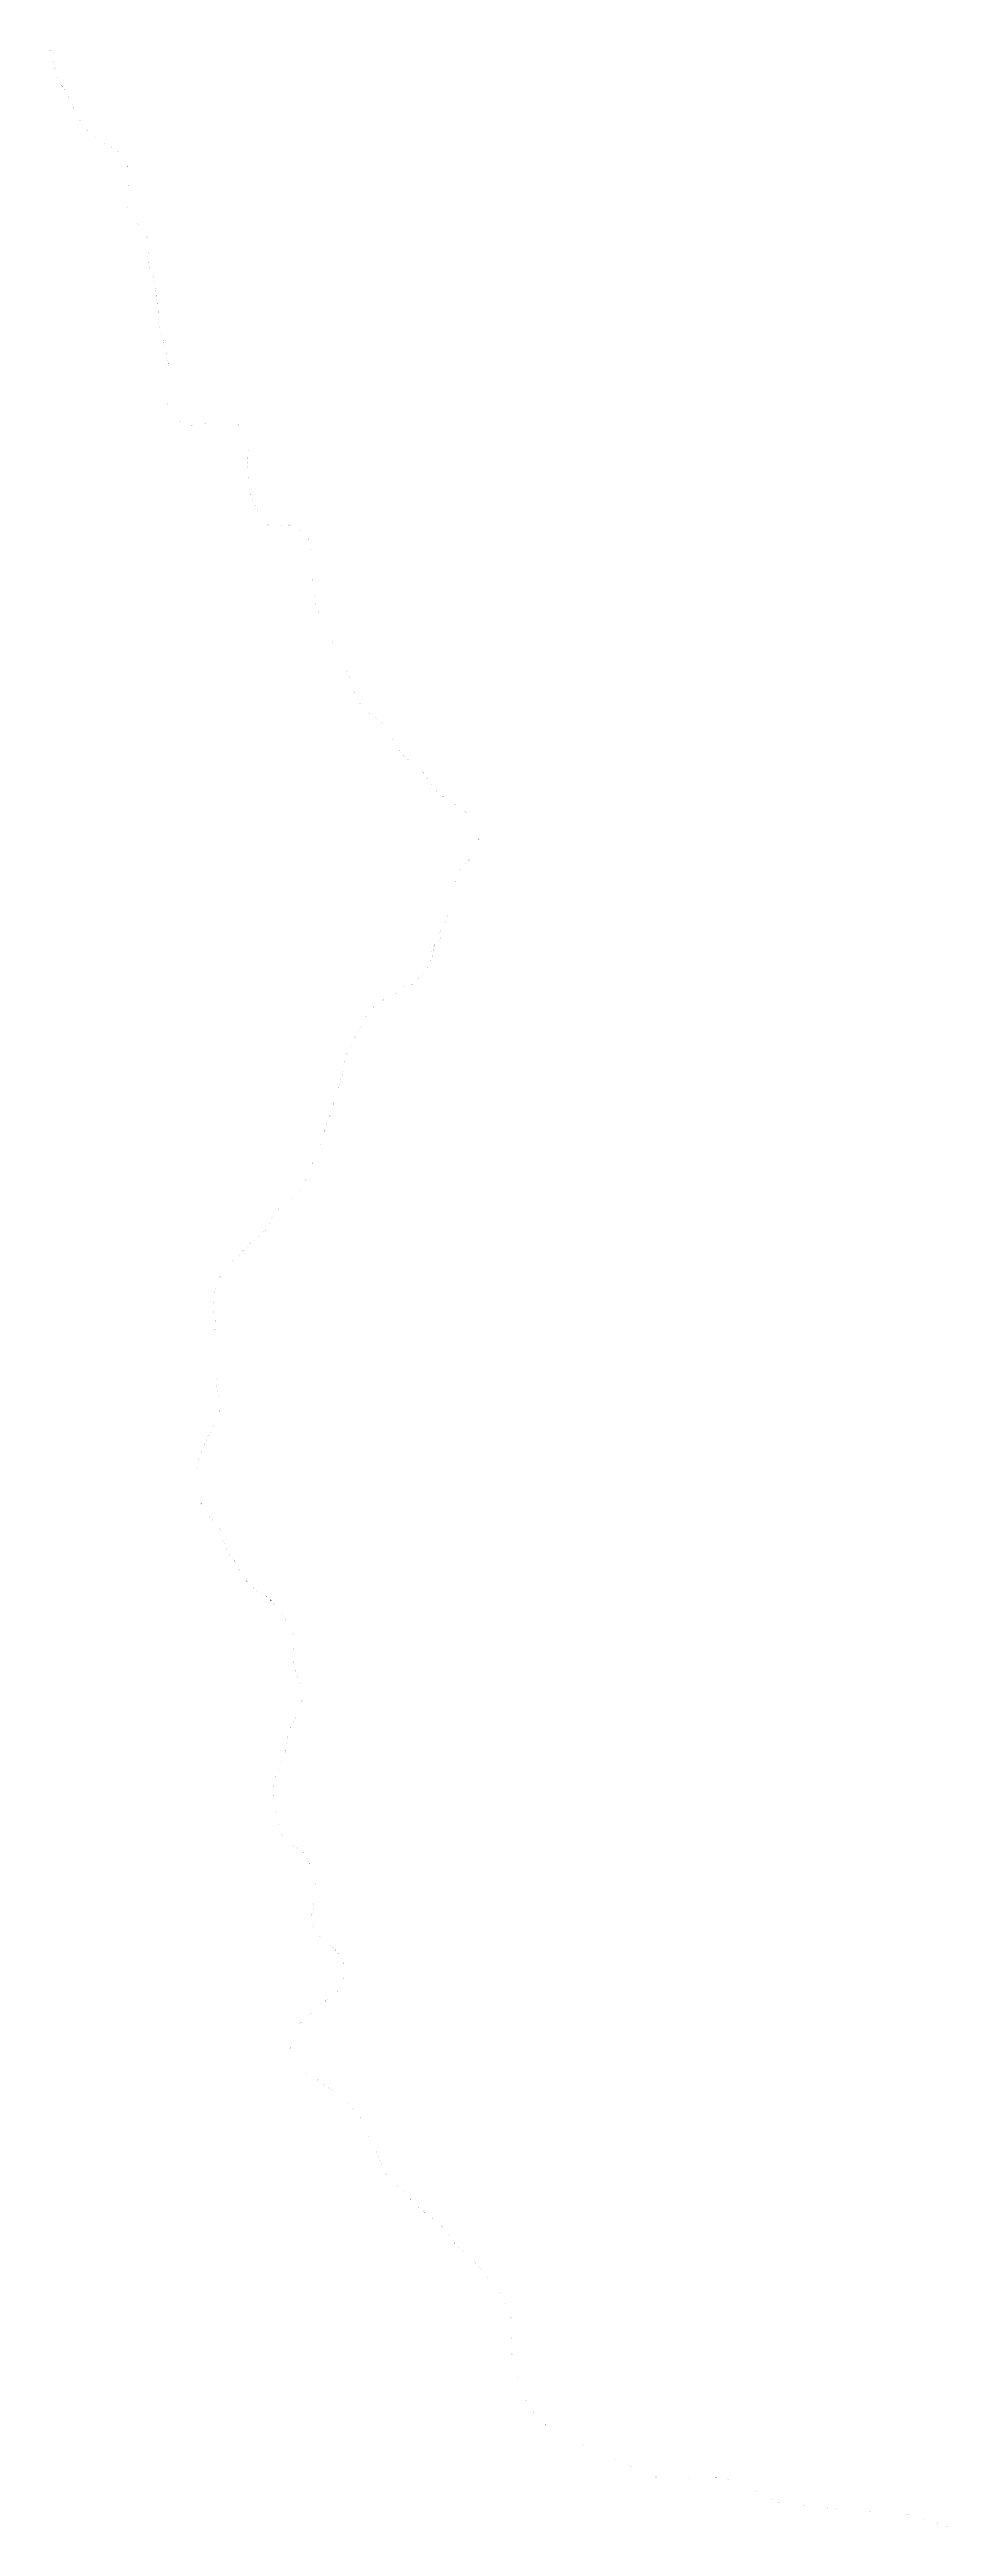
# Model space of a CAD drawing. Header units: metres. Extents: x 286428 to 330459, y 7396756 to 7466152.
# Drawn here: x 317900 to 330459, y 7396756 to 7431380 of the extents above; entities that cross this region are included whole.
import ezdxf

# ---------------------------------------------------------------- set-up
doc = ezdxf.new("R2010")
doc.units = ezdxf.units.M
doc.header["$LTSCALE"] = 10
for name, color, linetype in [('F-HZ-AZIMUTE', 2, 'Continuous'), ('F-HZ-CURVAS', 2, 'Continuous'), ('F-HZ-ESTACA', 3, 'Continuous'), ('U-HZ-EIXO-TXT', 2, 'Continuous')]:
    doc.layers.add(name, color=color, linetype=linetype)
doc.layers.add('U-HZ-CURVAS', color=2, linetype='Continuous', lineweight=0)
doc.styles.add('ARIAL', font='arial.ttf')

# ---------------------------------------------------------------- blocks, each defined once
blk = doc.blocks.new('*U315')
at = {"layer": 'F-HZ-AZIMUTE', "color": 2, "linetype": 'Continuous', "lineweight": -3, "insert": (319397, 7427893), "char_height": 4, "attachment_point": 2, "rotation": 97.9349, "style": 'ARIAL'}
blk.add_mtext('L=13,89', dxfattribs=at)
blk = doc.blocks.new('*U316')
at = {"layer": 'F-HZ-AZIMUTE', "color": 2, "linetype": 'Continuous', "lineweight": -3, "insert": (318670, 7430067), "char_height": 4, "attachment_point": 2, "rotation": 148.5439, "style": 'ARIAL'}
blk.add_mtext('L=130,25', dxfattribs=at)
blk = doc.blocks.new('*U317')
at = {"layer": 'F-HZ-AZIMUTE', "color": 2, "linetype": 'Continuous', "lineweight": -3, "insert": (318266, 7430507), "char_height": 4, "attachment_point": 2, "rotation": 115.9946, "style": 'ARIAL'}
blk.add_mtext('L=107,67', dxfattribs=at)
blk = doc.blocks.new('*U318')
at = {"layer": 'F-HZ-AZIMUTE', "color": 2, "linetype": 'Continuous', "lineweight": -3, "insert": (318216, 7430609), "char_height": 4, "attachment_point": 2, "rotation": 114.9484, "style": 'ARIAL'}
blk.add_mtext('L=39,49', dxfattribs=at)
blk = doc.blocks.new('*U335')
at = {"layer": 'F-HZ-AZIMUTE', "color": 2, "linetype": 'Continuous', "lineweight": -3, "insert": (319385, 7428003), "char_height": 4, "attachment_point": 2, "rotation": 95.6352, "style": 'ARIAL'}
blk.add_mtext('L=67,51', dxfattribs=at)
blk = doc.blocks.new('*U336')
at = {"layer": 'F-HZ-AZIMUTE', "color": 2, "linetype": 'Continuous', "lineweight": -3, "insert": (319376, 7428084), "char_height": 4, "attachment_point": 2, "rotation": 96.8197, "style": 'ARIAL'}
blk.add_mtext('L=21,87', dxfattribs=at)
blk = doc.blocks.new('*U340')
at = {"layer": 'F-HZ-AZIMUTE', "color": 2, "linetype": 'Continuous', "lineweight": -3, "insert": (319277, 7428539), "char_height": 4, "attachment_point": 8, "rotation": 265.9116, "style": 'ARIAL'}
blk.add_mtext('L=26,72', dxfattribs=at)
blk = doc.blocks.new('*U341')
at = {"layer": 'F-HZ-AZIMUTE', "color": 2, "linetype": 'Continuous', "lineweight": -3, "insert": (319123, 7428952), "char_height": 4, "attachment_point": 2, "rotation": 134.6997, "style": 'ARIAL'}
blk.add_mtext('L=33,01', dxfattribs=at)
blk = doc.blocks.new('*U343')
at = {"layer": 'U-HZ-CURVAS', "color": 2, "linetype": 'Continuous', "lineweight": 0, "insert": (318986, 7429743), "char_height": 4, "attachment_point": 2, "rotation": 108.7545, "style": 'ARIAL'}
blk.add_mtext('R=450,000\\PD=417,852 ', dxfattribs=at)
blk = doc.blocks.new('*U344')
at = {"layer": 'U-HZ-CURVAS', "color": 2, "linetype": 'Continuous', "lineweight": 0, "insert": (318165, 7430714), "char_height": 4, "attachment_point": 2, "rotation": 118.0643, "style": 'ARIAL'}
blk.add_mtext('R=1760,000\\PD=191,423 ', dxfattribs=at)
blk = doc.blocks.new('*U345')
at = {"layer": 'U-HZ-CURVAS', "color": 2, "linetype": 'Continuous', "lineweight": 0, "insert": (318014, 7430987), "char_height": 4, "attachment_point": 2, "rotation": 111.9271, "style": 'ARIAL'}
blk.add_mtext('R=800,000\\PD=191,429 ', dxfattribs=at)
blk = doc.blocks.new('*U346')
at = {"layer": 'U-HZ-CURVAS', "color": 2, "linetype": 'Continuous', "lineweight": 0, "insert": (317905, 7431364), "char_height": 4, "attachment_point": 2, "rotation": 114.4968, "style": 'ARIAL'}
blk.add_mtext('R=650,000\\PD=174,565 ', dxfattribs=at)
blk = doc.blocks.new('*U352')
at = {"layer": 'U-HZ-CURVAS', "color": 2, "linetype": 'Continuous', "lineweight": 0, "insert": (318419, 7430250), "char_height": 4, "attachment_point": 2, "rotation": 132.2692, "style": 'ARIAL'}
blk.add_mtext('R=600,000\\PD=182,346 ', dxfattribs=at)
blk = doc.blocks.new('*U353')
at = {"layer": 'U-HZ-CURVAS', "color": 2, "linetype": 'Continuous', "lineweight": 0, "insert": (318234, 7430573), "char_height": 4, "attachment_point": 2, "rotation": 115.4715, "style": 'ARIAL'}
blk.add_mtext('R=2200,000\\PD=40,170 ', dxfattribs=at)
blk = doc.blocks.new('*U357')
at = {"layer": 'U-HZ-CURVAS', "color": 2, "linetype": 'Continuous', "lineweight": 0, "insert": (319392, 7427935), "char_height": 4, "attachment_point": 2, "rotation": 96.7851, "style": 'ARIAL'}
blk.add_mtext('R=1750,000\\PD=70,241 ', dxfattribs=at)
blk = doc.blocks.new('*U358')
at = {"layer": 'U-HZ-CURVAS', "color": 2, "linetype": 'Continuous', "lineweight": 0, "insert": (319380, 7428055), "char_height": 4, "attachment_point": 2, "rotation": 96.2274, "style": 'ARIAL'}
blk.add_mtext('R=1750,000\\PD=36,176 ', dxfattribs=at)
blk = doc.blocks.new('*U359')
at = {"layer": 'U-HZ-CURVAS', "color": 2, "linetype": 'Continuous', "lineweight": 0, "insert": (319356, 7428198), "char_height": 4, "attachment_point": 2, "rotation": 105.7708, "style": 'ARIAL'}
blk.add_mtext('R=500,000\\PD=106,227 ', dxfattribs=at)
blk = doc.blocks.new('*U360')
at = {"layer": 'U-HZ-CURVAS', "color": 2, "linetype": 'Continuous', "lineweight": 0, "insert": (319280, 7428407), "char_height": 4, "attachment_point": 2, "rotation": 100.3785, "style": 'ARIAL'}
blk.add_mtext('R=360,000\\PD=118,245 ', dxfattribs=at)
blk = doc.blocks.new('*U362')
at = {"layer": 'U-HZ-CURVAS', "color": 2, "linetype": 'Continuous', "lineweight": 0, "insert": (319254, 7428764), "char_height": 4, "attachment_point": 2, "rotation": 110.3057, "style": 'ARIAL'}
blk.add_mtext('R=420,000\\PD=297,635 ', dxfattribs=at)
blk = doc.blocks.new('*U363')
at = {"layer": 'U-HZ-CURVAS', "color": 2, "linetype": 'Continuous', "lineweight": 0, "insert": (318977, 7429173), "char_height": 4, "attachment_point": 2, "rotation": 105.7113, "style": 'ARIAL'}
blk.add_mtext('R=420,000\\PD=331,842 ', dxfattribs=at)
blk = doc.blocks.new('*U365')
at = {"layer": 'U-HZ-CURVAS', "color": 2, "linetype": 'Continuous', "lineweight": 0, "insert": (318845, 7429950), "char_height": 4, "attachment_point": 2, "rotation": 139.1858, "style": 'ARIAL'}
blk.add_mtext('R=550,000\\PD=73,533 ', dxfattribs=at)
blk = doc.blocks.new('*U374')
at = {"layer": 'U-HZ-CURVAS', "color": 2, "linetype": 'Continuous', "lineweight": 0, "insert": (318107, 7430814), "char_height": 4, "attachment_point": 2, "rotation": 121.6485, "style": 'ARIAL'}
blk.add_mtext('Lc=38,365', dxfattribs=at)
blk = doc.blocks.new('*U375')
at = {"layer": 'U-HZ-CURVAS', "color": 2, "linetype": 'Continuous', "lineweight": 0, "insert": (318075, 7430866), "char_height": 4, "attachment_point": 2, "rotation": 121.049, "style": 'ARIAL'}
blk.add_mtext('Lc=84,403', dxfattribs=at)
blk = doc.blocks.new('*U376')
at = {"layer": 'U-HZ-CURVAS', "color": 2, "linetype": 'Continuous', "lineweight": 0, "insert": (317973, 7431121), "char_height": 4, "attachment_point": 2, "rotation": 102.5501, "style": 'ARIAL'}
blk.add_mtext('Lc=93,901', dxfattribs=at)
blk = doc.blocks.new('*U377')
at = {"layer": 'U-HZ-CURVAS', "color": 2, "linetype": 'Continuous', "lineweight": 0, "insert": (317952, 7431223), "char_height": 4, "attachment_point": 2, "rotation": 102.9829, "style": 'ARIAL'}
blk.add_mtext('Lc=115,570', dxfattribs=at)
blk = doc.blocks.new('*U391')
at = {"layer": 'U-HZ-CURVAS', "color": 2, "linetype": 'Continuous', "lineweight": 0, "insert": (318547, 7430143), "char_height": 4, "attachment_point": 2, "rotation": 146.6352, "style": 'ARIAL'}
blk.add_mtext('Lc=160,000', dxfattribs=at)
blk = doc.blocks.new('*U392')
at = {"layer": 'U-HZ-CURVAS', "color": 2, "linetype": 'Continuous', "lineweight": 0, "insert": (318325, 7430387), "char_height": 4, "attachment_point": 2, "rotation": 117.9033, "style": 'ARIAL'}
blk.add_mtext('Lc=160,000', dxfattribs=at)
blk = doc.blocks.new('*U399')
at = {"layer": 'U-HZ-CURVAS', "color": 2, "linetype": 'Continuous', "lineweight": 0, "insert": (319372, 7428120), "char_height": 4, "attachment_point": 2, "rotation": 97.5359, "style": 'ARIAL'}
blk.add_mtext('Lc=50,000', dxfattribs=at)
blk = doc.blocks.new('*U400')
at = {"layer": 'U-HZ-CURVAS', "color": 2, "linetype": 'Continuous', "lineweight": 0, "insert": (319328, 7428274), "char_height": 4, "attachment_point": 2, "rotation": 114.0057, "style": 'ARIAL'}
blk.add_mtext('Lc=50,000', dxfattribs=at)
blk = doc.blocks.new('*U401')
at = {"layer": 'U-HZ-CURVAS', "color": 2, "linetype": 'Continuous', "lineweight": 0, "insert": (319305, 7428324), "char_height": 4, "attachment_point": 2, "rotation": 113.4885, "style": 'ARIAL'}
blk.add_mtext('Lc=62,000', dxfattribs=at)
blk = doc.blocks.new('*U402')
at = {"layer": 'U-HZ-CURVAS', "color": 2, "linetype": 'Continuous', "lineweight": 0, "insert": (319274, 7428494), "char_height": 4, "attachment_point": 2, "rotation": 87.1759, "style": 'ARIAL'}
blk.add_mtext('Lc=63,552', dxfattribs=at)
blk = doc.blocks.new('*U403')
at = {"layer": 'U-HZ-CURVAS', "color": 2, "linetype": 'Continuous', "lineweight": 0, "insert": (319156, 7428919), "char_height": 4, "attachment_point": 2, "rotation": 133.6766, "style": 'ARIAL'}
blk.add_mtext('Lc=60,000', dxfattribs=at)
blk = doc.blocks.new('*U404')
at = {"layer": 'U-HZ-CURVAS', "color": 2, "linetype": 'Continuous', "lineweight": 0, "insert": (319079, 7428997), "char_height": 4, "attachment_point": 2, "rotation": 133.1113, "style": 'ARIAL'}
blk.add_mtext('Lc=93,150', dxfattribs=at)
blk = doc.blocks.new('*U405')
at = {"layer": 'U-HZ-CURVAS', "color": 2, "linetype": 'Continuous', "lineweight": 0, "insert": (319280, 7428582), "char_height": 4, "attachment_point": 2, "rotation": 86.9348, "style": 'ARIAL'}
blk.add_mtext('Lc=60,000', dxfattribs=at)
blk = doc.blocks.new('*U408')
at = {"layer": 'U-HZ-CURVAS', "color": 2, "linetype": 'Continuous', "lineweight": 0, "insert": (318974, 7429382), "char_height": 4, "attachment_point": 8, "rotation": 257.7036, "style": 'ARIAL'}
blk.add_mtext('Lc=105,029', dxfattribs=at)
blk = doc.blocks.new('*U409')
at = {"layer": 'U-HZ-CURVAS', "color": 2, "linetype": 'Continuous', "lineweight": 0, "insert": (318998, 7429480), "char_height": 4, "attachment_point": 8, "rotation": 257.4727, "style": 'ARIAL'}
blk.add_mtext('Lc=98,028', dxfattribs=at)
blk = doc.blocks.new('*U410')
at = {"layer": 'U-HZ-CURVAS', "color": 2, "linetype": 'Continuous', "lineweight": 0, "insert": (318771, 7430004), "char_height": 4, "attachment_point": 2, "rotation": 147.1619, "style": 'ARIAL'}
blk.add_mtext('Lc=106,129', dxfattribs=at)

msp = doc.modelspace()

# ---------------------------------------------------------------- block references
at = {"layer": 'F-HZ-ESTACA', "color": 3, "linetype": 'Continuous', "lineweight": -3}
for name in ['*U346', '*U377', '*U376', '*U345', '*U375', '*U374', '*U344', '*U318', '*U353', '*U317', '*U392', '*U352', '*U391', '*U316', '*U410', '*U365', '*U343', '*U408', '*U409', '*U363', '*U404', '*U341', '*U403', '*U362', '*U405', '*U402', '*U340', '*U360', '*U401', '*U400', '*U359', '*U399', '*U336', '*U358', '*U335', '*U357', '*U315']:
    msp.add_blockref(name, (0, 0), dxfattribs=at)

# ---------------------------------------------------------------- texts
at = {"layer": 'F-HZ-CURVAS', "color": 2, "linetype": 'Continuous', "lineweight": -3, "char_height": 4, "style": 'ARIAL'}
for s, insert, attachment_point, rotation in [('{\\C256;R=550,000\\PD=363,520}', (321304, 7409214), 1, 104.5648), ('{\\C256;R=550,000\\PD=203,149}', (321309, 7408821), 1, 96.2115), ('{\\C256;L=131,19}', (321364, 7408630), 2, 109.3452), ('{\\C256;R=548,500\\PD=448,575}', (321421, 7408276), 1, 83.1582), ('{\\C256;R=550,000\\PD=152,395}', (321259, 7407910), 1, 67.6602), ('{\\C256;R=1000,000\\PD=148,052}', (321190, 7407580), 1, 75.7662), ('{\\C256;R=500,000\\PD=126,262}', (321024, 7407097), 1, 83.2363), ('{\\C256;L=58,68}', (321102, 7407345), 2, 66.9567), ('{\\C256;L=299,03}', (321065, 7406745), 2, 99.5158), ('{\\C256;R=380,000\\PD=234,168}', (321159, 7406408), 1, 123.2007), ('{\\C256;L=74,21}', (321322, 7406271), 2, 146.8855), ('{\\C256;R=320,000\\PD=124,770}', (321459, 7406160), 1, 130.3441), ('{\\C256;L=23,32}', (321519, 7406050), 2, 113.8026), ('{\\C256;R=920,000\\PD=504,783}', (321608, 7405732), 1, 96.5273), ('{\\C256;L=89,02}', (321584, 7405397), 2, 79.2519), ('{\\C256;R=342,500\\PD=290,058}', (321588, 7405127), 1, 110.2048), ('{\\C256;L=131,35}', (321767, 7404931), 2, 141.1577), ('{\\C256;R=370,000\\PD=32,370}', (321879, 7404835), 1, 134.7516), ('{\\C256;R=380,000\\PD=211,903}', (322007, 7404620), 1, 106.8781), ('{\\C256;R=430,000\\PD=222,457}', (322004, 7404398), 1, 76.0822), ('{\\C256;R=980,000\\PD=43,713}', (321767, 7404110), 7, 217.0356), ('{\\C256;R=415,000\\PD=151,834}', (321913, 7404228), 1, 50.7802), ('{\\C256;L=290,88}', (321554, 7403928), 8, 221.2367), ('{\\C256;R=450,000\\PD=727,811}', (321262, 7403430), 1, 93.8046), ('{\\C256;R=1200,000\\PD=98,931}', (321660, 7402986), 1, 146.7421), ('{\\C256;L=44,03}', (321802, 7402879), 2, 141.5193), ('{\\C256;R=2500,000\\PD=43,419}', (321848, 7402842), 1, 142.0169), ('{\\C256;L=179,65}', (321924, 7402784), 2, 142.5144), ('{\\C256;R=600,000\\PD=115,758}', (322152, 7402580), 1, 129.4191), ('{\\C256;L=424,44}', (322367, 7402201), 2, 116.3238), ('{\\C256;R=980,000\\PD=89,021}', (322504, 7401917), 1, 112.4265), ('{\\C256;R=650,000\\PD=281,723}', (322612, 7401672), 1, 122.8781), ('{\\C256;L=109,80}', (322763, 7401511), 2, 137.1888), ('{\\C256;R=1800,000\\PD=99,133}', (322850, 7401428), 1, 135.611), ('{\\C256;L=198,21}', (322943, 7401332), 2, 134.0333), ('{\\C256;R=800,000\\PD=63,966}', (323144, 7401137), 1, 141.2666), ('{\\C256;R=800,000\\PD=274,221}', (323395, 7400939), 1, 133.7374), ('{\\C256;R=600,000\\PD=98,855}', (323568, 7400705), 1, 129.8805), ('{\\C256;L=74,90}', (323678, 7400601), 2, 138.3922), ('{\\C256;R=1400,000\\PD=61,058}', (323856, 7400434), 1, 133.8744), ('{\\C256;L=165,47}', (324023, 7400236), 2, 129.3566), ('{\\C256;L=54,33}', (324093, 7400151), 2, 129.0121), ('{\\C256;R=1200,000\\PD=259,679}', (324195, 7400011), 1, 122.8128), ('{\\C256;L=96,14}', (324274, 7399867), 2, 116.6134), ('{\\C256;R=650,000\\PD=328,145}', (324354, 7399652), 1, 102.1508), ('{\\C256;L=222,02}', (324361, 7399388), 2, 87.6883), ('{\\C256;R=700,000\\PD=233,318}', (324363, 7399150), 1, 97.2369), ('{\\C256;L=427,59}', (324447, 7398847), 2, 106.7856), ('{\\C256;R=800,000\\PD=295,986}', (324569, 7398496), 1, 117.3849), ('{\\C256;L=100,80}', (324672, 7398346), 2, 127.9841), ('{\\C256;R=800,000\\PD=373,416}', (324842, 7398168), 1, 141.3561), ('{\\C256;L=864,06}', (325379, 7397900), 2, 154.7281), ('{\\C256;L=75,26}', (325804, 7397698), 2, 152.9105), ('{\\C256;L=415,15}', (326024, 7397592), 2, 154.8176), ('{\\C256;R=800,000\\PD=366,338}', (326394, 7397440), 1, 167.9361), ('{\\C256;L=581,00}', (326850, 7397431), 2, 181.0547), ('{\\C256;R=650,000\\PD=164,214}', (327398, 7397415), 1, 166.7654), ('{\\C256;L=352,03}', (327768, 7397244), 2, 152.4761), ('{\\C256;R=600,000\\PD=80,342}', (328117, 7397080), 1, 163.8804), ('{\\C256;L=326,05}', (328461, 7397041), 2, 175.2847), ('{\\C256;L=81,85}', (328664, 7397026), 2, 178.0857), ('{\\C256;L=174,48}', (328792, 7397018), 2, 175.2847), ('{\\C256;L=63,37}', (328911, 7397006), 2, 171.7275), ('{\\C256;L=860,89}', (329371, 7396960), 2, 175.28), ('{\\C256;R=1000,000\\PD=202,090}', (329916, 7396914), 1, 169.4906), ('{\\C256;L=308,63}', (330149, 7396850), 2, 163.7011), ('{\\C256;R=1000,000\\PD=19,709}', (330321, 7396799), 1, 163.1365), ('{\\C256;L=274,27}', (330447, 7396760), 2, 162.5719)]:
    msp.add_mtext(s, dxfattribs=dict(at, insert=insert, attachment_point=attachment_point, rotation=rotation))
at = {"layer": 'U-HZ-CURVAS', "color": 2, "linetype": 'Continuous', "lineweight": -3, "insert": (321550, 7424406), "char_height": 4, "width": 25.86, "attachment_point": 2, "rotation": 95.9004, "style": 'ARIAL', "bg_fill": 3, "box_fill_scale": 1.3175, "bg_fill_color": 256, "bg_fill_true_color": 13158600, "bg_fill_transparency": 0}
msp.add_mtext('{\\C256;Lc=89,999}', dxfattribs=at)
at = {"layer": 'U-HZ-CURVAS', "color": 2, "linetype": 'Continuous', "lineweight": 0, "char_height": 4, "style": 'ARIAL'}
for s, insert, attachment_point, rotation in [('{\\C256;Lc=54,780}', (321308, 7408959), 2, 83.4901), ('{\\C256;Lc=54,780}', (321315, 7409014), 2, 83.4901), ('{\\C256;Lc=49,000}', (321334, 7408715), 2, 108.7072), ('{\\C256;Lc=52,873}', (321394, 7408543), 2, 108.6549), ('{\\C256;Lc=49,000}', (321310, 7408009), 2, 57.8109), ('{\\C256;Lc=49,000}', (321336, 7408051), 2, 57.8126), ('{\\C256;Lc=66,755}', (321215, 7407701), 2, 81.4419), ('{\\C256;Lc=121,373}', (321229, 7407794), 2, 80.3395), ('{\\C256;Lc=160,000}', (321061, 7407245), 2, 69.2466), ('{\\C256;Lc=160,000}', (321145, 7407447), 2, 68.1024), ('{\\C256;Lc=160,000}', (321028, 7406971), 2, 97.2259), ('{\\C256;Lc=80,000}', (321097, 7406559), 2, 101.0236), ('{\\C256;Lc=80,000}', (321258, 7406313), 2, 145.3777), ('{\\C256;Lc=60,000}', (321378, 7406234), 2, 145.5427), ('{\\C256;Lc=60,000}', (321501, 7406089), 2, 115.1455), ('{\\C256;Lc=50,000}', (321533, 7406017), 2, 113.4134), ('{\\C256;Lc=50,000}', (321596, 7405465), 2, 79.6411), ('{\\C256;Lc=80,000}', (321568, 7405314), 2, 80.9247), ('{\\C256;Lc=80,000}', (321685, 7404997), 2, 139.4849), ('{\\C256;Lc=50,368}', (321838, 7404873), 2, 140.1828), ('{\\C256;Lc=62,268}', (321902, 7404808), 2, 128.6295), ('{\\C256;Lc=60,629}', (321939, 7404759), 2, 126.2815), ('{\\C256;Lc=100,000}', (321701, 7404057), 8, 220.5059), ('{\\C256;Lc=33,944}', (321787, 7404124), 8, 215.0136), ('{\\C256;Lc=80,158}', (321834, 7404157), 8, 216.1489), ('{\\C256;Lc=97,923}', (321408, 7403800), 8, 222.7952), ('{\\C256;Lc=163,874}', (321481, 7403093), 2, 147.9629), ('{\\C256;Lc=61,453}', (321578, 7403036), 2, 150.2042), ('{\\C256;Lc=120,000}', (321737, 7402930), 2, 142.2355), ('{\\C256;Lc=160,000}', (322067, 7402672), 2, 140.6057), ('{\\C256;Lc=160,000}', (322248, 7402466), 2, 118.2326), ('{\\C256;Lc=44,313}', (322471, 7401991), 2, 116), ('{\\C256;Lc=43,000}', (322522, 7401867), 2, 108.8818), ('{\\C256;Lc=43,000}', (322536, 7401826), 2, 109.0413), ('{\\C256;Lc=43,000}', (322707, 7401562), 2, 136.715), ('{\\C256;Lc=138,027}', (323060, 7401212), 2, 135.2689), ('{\\C256;Lc=74,617}', (323189, 7401105), 2, 145.5613), ('{\\C256;Lc=74,617}', (323251, 7401063), 2, 145.5613), ('{\\C256;Lc=44,623}', (323486, 7400821), 2, 122.7192), ('{\\C256;Lc=59,498}', (323514, 7400778), 2, 123.0299), ('{\\C256;Lc=79,600}', (323620, 7400652), 2, 137.4421), ('{\\C256;Lc=160,000}', (323765, 7400523), 2, 137.5737), ('{\\C256;Lc=160,000}', (323920, 7400362), 2, 130.175), ('{\\C256;Lc=160,000}', (327221, 7397437), 2, 179.2917), ('{\\C256;Lc=160,000}', (327540, 7397362), 2, 154.239), ('{\\C256;Lc=160,000}', (327995, 7397127), 2, 154.3848), ('{\\C256;Lc=160,000}', (328219, 7397062), 2, 173.3759)]:
    msp.add_mtext(s, dxfattribs=dict(at, insert=insert, attachment_point=attachment_point, rotation=rotation))
at = {"layer": 'U-HZ-EIXO-TXT', "color": 2, "linetype": 'Continuous', "lineweight": -3, "char_height": 4, "style": 'ARIAL', "bg_fill": 3, "bg_fill_color": 256, "bg_fill_true_color": 13158600, "bg_fill_transparency": 0}
for s, insert, width, attachment_point, rotation, box_fill_scale in [('{\\C256;R=500,000\\PD=91,667}', (319432, 7427509), 27.06, 2, 100.1765, 1.25), ('{\\C256;R=1.000,000\\PD=47,024}', (319495, 7427299), 31.77, 2, 105.2245, 1.25), ('{\\C256;R=500,000\\PD=44,852}', (319559, 7426994), 27.06, 2, 96.7284, 1.25), ('L=471,35', (319569, 7426624), 23.06, 2, 91.2976, 1.05), ('Lc=84,036', (320140, 7426183), 25.85, 8, 21.0857, 1.375), ('{\\C256;R=383,000\\PD=729,535}', (320537, 7426128), 27.11, 2, 141.8423, 1.25), ('{\\C256;R=526,500\\PD=26,799}', (320666, 7425606), 27.06, 2, 88.198, 1.25), ('{\\C256;R=500,000\\PD=72,188}', (320709, 7425159), 27.06, 2, 104.9068, 1.25), ('L=348,04', (321580, 7423964), 23.01, 2, 94.5995, 1.05), ('{\\C256;R=550,000\\PD=72,391}', (321618, 7423629), 27.06, 2, 105.0917, 1.25), ('L=834,81', (321859, 7423101), 22.25, 2, 115.5839, 1.05), ('{\\C256;R=1.100,000\\PD=112,185}', (322091, 7422608), 31.77, 2, 110.8401, 1.25), ('{\\C256;R=550,000\\PD=246,891}', (322236, 7422237), 27.06, 2, 125.4362, 1.25), ('{\\C256;R=550,000\\PD=90,022}', (322549, 7421961), 27.06, 2, 133.2244, 1.25), ('{\\C256;R=550,000\\PD=52,901}', (322849, 7421504), 27.06, 2, 131.2909, 1.25), ('{\\C256;R=650,000\\PD=90,010}', (323119, 7421272), 27.06, 2, 132.0731, 1.25), ('{\\C256;R=600,000\\PD=114,235}', (323315, 7421012), 27.11, 2, 134.4885, 1.25), ('Lc=79,983', (323717, 7420722), 25.85, 2, 144.1782, 1.375), ('{\\C256;R=418,000\\PD=669,102}', (323899, 7420340), 27.06, 2, 86.6097, 1.25), ('{\\C256;R=500,000\\PD=251,268}', (323634, 7419905), 27.09, 2, 59.9508, 1.25), ('L=559,77', (323509, 7419472), 23.03, 2, 76.6372, 1.05), ('L=280,45', (322742, 7418189), 23.06, 2, 27.5118, 1.05), ('{\\C256;R=650,000\\PD=68,139}', (322054, 7417342), 27.06, 2, 70.358, 1.25), ('{\\C256;R=5.000,000\\PD=63,542}', (321938, 7416876), 31.77, 2, 72.4423, 1.25), ('L=414,17', (321577, 7415809), 23.03, 2, 68.228, 1.05), ('{\\C256;R=2.000,000\\PD=180,018}', (321686, 7416085), 31.77, 2, 70.8065, 1.25), ('{\\C256;R=550,000\\PD=239,123}', (321404, 7415438), 27.08, 2, 51.6175, 1.25), ('{\\C256;R=600,000\\PD=203,501}', (321090, 7415167), 27.06, 2, 49.0157, 1.25), ('{\\C256;R=1.300,000\\PD=48,441}', (320573, 7414560), 31.77, 2, 44.2359, 1.25), ('{\\C256;R=704,000\\PD=293,814}', (320279, 7414223), 27.06, 2, 60.7083, 1.25), ('{\\C256;R=585,000\\PD=231,257}', (320180, 7413864), 27.08, 2, 89.3668, 1.25), ('{\\C256;R=800,000\\PD=146,387}', (320209, 7413484), 27.08, 2, 95.8794, 1.25), ('L=534,49', (320235, 7413088), 23.04, 2, 88.1332, 1.05), ('{\\C256;R=590,000\\PD=125,411}', (320230, 7412704), 27.06, 2, 96.9737, 1.25), ('{\\C256;R=555,000\\PD=410,036}', (320274, 7412348), 27.08, 2, 82.2602, 1.25), ('{\\C256;R=1.000,000\\PD=52,464}', (320120, 7412002), 31.77, 2, 61.8129, 1.25), ('{\\C256;R=525,000\\PD=63,846}', (319985, 7411676), 27.06, 2, 77.7148, 1.25), ('Lc=59,846', (319970, 7411282), 25.85, 2, 90.5381, 1.375), ('{\\C256;R=600,000\\PD=414,006}', (320015, 7411056), 27.08, 2, 112.4448, 1.25), ('{\\C256;R=545,000\\PD=246,464}', (320279, 7410696), 27.06, 2, 118.9689, 1.25), ('{\\C256;R=650,000\\PD=21,976}', (320481, 7410246), 27.06, 2, 122.7041, 1.25), ('{\\C256;R=568,000\\PD=240,949}', (320656, 7409959), 27.09, 2, 134.9497, 1.25), ('L=81,62', (321085, 7409585), 19.85, 2, 126.906, 1.05)]:
    msp.add_mtext(s, dxfattribs=dict(at, insert=insert, width=width, attachment_point=attachment_point, rotation=rotation, box_fill_scale=box_fill_scale))

# ---------------------------------------------------------------- next in the draw order: texts
at = {"layer": 'U-HZ-CURVAS', "color": 2, "linetype": 'Continuous', "lineweight": -3, "char_height": 4, "style": 'ARIAL', "bg_fill": 3, "box_fill_scale": 1.3175, "bg_fill_color": 256, "bg_fill_true_color": 13158600, "bg_fill_transparency": 0}
for s, insert, width, attachment_point, rotation in [('{\\C256;Lc=40,313}', (322869, 7418287), 25.85, 8, 27.8309), ('{\\C256;Lc=70,361}', (321036, 7409650), 25.07, 2, 128.1493)]:
    msp.add_mtext(s, dxfattribs=dict(at, insert=insert, width=width, attachment_point=attachment_point, rotation=rotation))
at = {"layer": 'U-HZ-CURVAS', "color": 2, "linetype": 'Continuous', "lineweight": 0, "insert": (321206, 7409424), "char_height": 4, "attachment_point": 2, "rotation": 126.0544, "style": 'ARIAL'}
msp.add_mtext('{\\C256;Lc=65,401}', dxfattribs=at)
at = {"layer": 'U-HZ-EIXO-TXT', "color": 2, "linetype": 'Continuous', "lineweight": -3, "char_height": 4, "style": 'ARIAL', "bg_fill": 3, "bg_fill_color": 256, "bg_fill_true_color": 13158600, "bg_fill_transparency": 0}
for s, insert, width, attachment_point, rotation, box_fill_scale in [('{\\C256;R=900,000\\PD=42,251}', (319419, 7427714), 27.06, 2, 94.9992, 1.25), ('Lc=60,000', (319508, 7427247), 25.84, 2, 102.589, 1.375), ('Lc=50,000', (319563, 7426946), 25.84, 2, 92.0137, 1.375), ('L=54,37', (320076, 7426155), 19.89, 8, 22.6565, 1.05), ('Lc=100,000', (320668, 7425544), 28.97, 2, 93.7115, 1.375), ('Lc=100,000', (320738, 7425080), 28.97, 2, 113.3103, 1.375), ('{\\C256;R=340,000\\PD=150,146}', (321515, 7424536), 27.08, 2, 114.2864, 1.25), ('Lc=130,000', (321653, 7423536), 28.97, 2, 113.8919, 1.375), ('Lc=70,000', (322121, 7422521), 25.84, 2, 106.5521, 1.375), ('Lc=130,000', (322624, 7421877), 28.97, 2, 123.5059, 1.375), ('Lc=130,000', (322917, 7421450), 28.97, 2, 139.0759, 1.375), ('Lc=118,000', (323402, 7420939), 28.97, 2, 144.1401, 1.375), ('Lc=45,400', (323721, 7420007), 25.84, 2, 43.6061, 1.375), ('Lc=40,000', (323579, 7419763), 25.84, 2, 76.0643, 1.375), ('{\\C256;R=1.000,000\\PD=57,035}', (321986, 7417034), 31.77, 2, 76.002, 1.25), ('{\\C256;R=1.750,000\\PD=106,019}', (321743, 7416266), 31.77, 2, 71.6496, 1.25), ('Lc=80,000', (321486, 7415578), 25.84, 2, 67.1864, 1.375), ('Lc=80,000', (321286, 7415326), 25.84, 2, 36.0485, 1.375), ('{\\C256;R=1.750,000\\PD=52,354}', (320710, 7414701), 31.77, 2, 41.43, 1.25), ('Lc=60,000', (320199, 7414005), 25.84, 2, 75.8423, 1.375), ('Lc=70,000', (320224, 7413609), 25.84, 2, 102.9991, 1.375), ('Lc=70,000', (320246, 7413391), 25.84, 2, 88.7598, 1.375), ('Lc=40,000', (320259, 7412577), 25.84, 2, 104.9725, 1.375), ('Lc=160,000', (320019, 7411780), 28.97, 2, 67.7868, 1.375), ('Lc=160,000', (319972, 7411567), 28.97, 2, 87.6428, 1.375), ('Lc=60,005', (320185, 7410822), 25.88, 2, 134.2849, 1.375), ('{\\C256;R=450,000\\PD=124,313}', (320370, 7410417), 27.08, 2, 114.5894, 1.25), ('Lc=73,583', (320600, 7410042), 25.85, 2, 120.0218, 1.375)]:
    msp.add_mtext(s, dxfattribs=dict(at, insert=insert, width=width, attachment_point=attachment_point, rotation=rotation, box_fill_scale=box_fill_scale))

# ---------------------------------------------------------------- next in the draw order: texts
at = {"layer": 'U-HZ-EIXO-TXT', "color": 2, "linetype": 'Continuous', "lineweight": -3, "char_height": 4, "attachment_point": 2, "style": 'ARIAL', "bg_fill": 3, "bg_fill_color": 256, "bg_fill_true_color": 13158600, "bg_fill_transparency": 0}
for s, insert, width, rotation, box_fill_scale in [('Lc=60,000', (319480, 7427351), 25.84, 107.8599, 1.375), ('Lc=50,000', (319552, 7427042), 25.84, 101.4431, 1.375), ('{\\C256;R=295,000\\PD=219,057}', (319889, 7426116), 27.08, 173.9757, 1.25), ('Lc=100,000', (320672, 7425667), 28.97, 82.6845, 1.375), ('Lc=100,000', (320695, 7425242), 28.97, 96.5034, 1.375), ('L=68,58', (320772, 7425003), 19.9, 114.7422, 1.05), ('{\\C256;R=290,000\\PD=130,319}', (321387, 7424650), 27.09, 146.2106, 1.25), ('Lc=130,000', (321601, 7423727), 28.97, 96.2915, 1.375), ('Lc=70,000', (322056, 7422693), 25.84, 115.1281, 1.375), ('Lc=125,263', (322157, 7422400), 28.99, 107.7268, 1.375), ('Lc=130,000', (322465, 7422036), 28.97, 142.943, 1.375), ('Lc=130,000', (322799, 7421580), 28.97, 123.5059, 1.375), ('Lc=118,000', (323244, 7421100), 28.97, 124.837, 1.375), ('L=282,90', (323566, 7420824), 23.01, 145.5482, 1.05), ('Lc=79,500', (323767, 7420050), 25.84, 44.3176, 1.375), ('{\\C256;R=656,250\\PD=113,790}', (322958, 7418307), 27.07, 34.8283, 1.25), ('Lc=80,000', (321968, 7416967), 25.84, 72.6512, 1.375), ('{\\C256;R=1.750,000\\PD=127,500}', (321815, 7416470), 31.77, 72.0012, 1.25), ('L=45,77', (321719, 7416194), 19.89, 73.3851, 1.05), ('Lc=90,167', (321197, 7415263), 25.85, 36.083, 1.375), ('{\\C256;R=550,000\\PD=116,910}', (320905, 7414869), 27.07, 51.8484, 1.25), ('Lc=40,000', (320542, 7414529), 25.84, 45.9644, 1.375), ('Lc=60,100', (320215, 7414062), 25.84, 74.4964, 1.375), ('Lc=60,000', (320196, 7413723), 25.84, 102.8912, 1.375), ('Lc=50,000', (320247, 7412620), 25.84, 104.8817, 1.375), ('Lc=80,000', (320092, 7411944), 25.84, 65.0328, 1.375), ('L=176,52', (319969, 7411400), 22.99, 89.8238, 1.05), ('Lc=60,004', (320143, 7410864), 25.83, 134.3571, 1.375), ('Lc=60,000', (320503, 7410211), 25.84, 119.7552, 1.375), ('{\\C256;R=550,000\\PD=156,595}', (320994, 7409696), 27.11, 133.8332, 1.25)]:
    msp.add_mtext(s, dxfattribs=dict(at, insert=insert, width=width, rotation=rotation, box_fill_scale=box_fill_scale))

# ---------------------------------------------------------------- next in the draw order: texts
at = {"layer": 'F-HZ-CURVAS', "color": 2, "linetype": 'Continuous', "lineweight": -3, "insert": (321148, 7409501), "char_height": 4, "attachment_point": 2, "rotation": 126.906, "style": 'ARIAL'}
msp.add_mtext('{\\C256;L=127,18}', dxfattribs=at)
at = {"layer": 'U-HZ-CURVAS', "color": 2, "linetype": 'Continuous', "lineweight": -3, "insert": (319778, 7426153), "char_height": 4, "width": 25.84, "attachment_point": 8, "rotation": 151.0095, "style": 'ARIAL', "bg_fill": 3, "box_fill_scale": 1.3175, "bg_fill_color": 256, "bg_fill_true_color": 13158600, "bg_fill_transparency": 0}
msp.add_mtext('{\\C256;Lc=50,000}', dxfattribs=at)
at = {"layer": 'U-HZ-EIXO-TXT', "color": 2, "linetype": 'Continuous', "lineweight": -3, "char_height": 4, "attachment_point": 2, "style": 'ARIAL', "bg_fill": 3, "bg_fill_color": 256, "bg_fill_true_color": 13158600, "bg_fill_transparency": 0}
for s, insert, width, rotation, box_fill_scale in [('Lc=50,000', (319450, 7427442), 25.84, 107.5735, 1.375), ('L=153,78', (319529, 7427142), 23.04, 102.1593, 1.05), ('Lc=80,000', (320687, 7425776), 25.84, 82.82, 1.375), ('L=203,33', (320680, 7425393), 23.03, 95.0714, 1.05), ('{\\C256;R=308,749\\PD=67,954}', (321255, 7424727), 27.08, 167.608, 1.25), ('L=29,04', (322134, 7422473), 19.87, 106.0964, 1.05), ('Lc=122,500', (322379, 7422095), 28.97, 143.0405, 1.375), ('L=210,59', (322707, 7421727), 23.04, 121.8138, 1.05), ('Lc=106,500', (323181, 7421194), 28.97, 124.6021, 1.375), ('{\\C256;R=1.204,500\\PD=137,524}', (323054, 7418394), 31.77, 43.5364, 1.25), ('Lc=80,000', (322001, 7417101), 25.84, 79.3529, 1.375), ('{\\C256;R=2.500,000\\PD=55,940}', (321866, 7416642), 31.77, 73.4474, 1.25), ('L=99,95', (321776, 7416363), 19.92, 69.914, 1.05), ('L=24,28', (321242, 7415297), 19.9, 35.0069, 1.05), ('Lc=100,000', (320829, 7414788), 28.97, 41.8748, 1.375), ('Lc=40,000', (320605, 7414590), 25.84, 42.5074, 1.375), ('Lc=63,159', (320384, 7414363), 25.86, 46.8273, 1.375), ('L=52,47', (320208, 7413668), 19.89, 103.6257, 1.05), ('Lc=56,729', (320227, 7412793), 25.86, 88.8218, 1.375), ('Lc=84,200', (320155, 7412061), 25.84, 58.503, 1.375), ('Lc=60,001', (320458, 7410280), 25.07, 125.6531, 1.375), ('{\\C256;R=550,000\\PD=156,595}', (320930, 7409756), 27.11, 142.7465, 1.25)]:
    msp.add_mtext(s, dxfattribs=dict(at, insert=insert, width=width, rotation=rotation, box_fill_scale=box_fill_scale))

# ---------------------------------------------------------------- next in the draw order: texts
at = {"layer": 'U-HZ-CURVAS', "color": 2, "linetype": 'Continuous', "lineweight": -3, "char_height": 4, "attachment_point": 2, "style": 'ARIAL', "bg_fill": 3, "box_fill_scale": 1.3175, "bg_fill_color": 256, "bg_fill_true_color": 13158600, "bg_fill_transparency": 0}
for s, insert, width, rotation in [('{\\C256;Lc=86,874}', (321156, 7424730), 25.83, 179.0669), ('{\\C256;Lc=67,156}', (320867, 7409798), 25.85, 149.5525)]:
    msp.add_mtext(s, dxfattribs=dict(at, insert=insert, width=width, rotation=rotation))
at = {"layer": 'U-HZ-EIXO-TXT', "color": 2, "linetype": 'Continuous', "lineweight": -3, "char_height": 4, "attachment_point": 2, "style": 'ARIAL', "bg_fill": 3, "bg_fill_color": 256, "bg_fill_true_color": 13158600, "bg_fill_transparency": 0}
for s, insert, width, rotation, box_fill_scale in [('Lc=50,000', (319425, 7427578), 25.84, 92.7795, 1.375), ('L=20,85', (319745, 7426169), 19.92, 150.3995, 1.05), ('Lc=107,661', (323047, 7421342), 28.21, 139.582, 1.375), ('{\\C256;R=400,000\\PD=71,987}', (323114, 7418463), 27.06, 51.1159, 1.25), ('Lc=150,000', (322026, 7417239), 28.97, 78.2738, 1.375), ('L=87,72', (321845, 7416574), 19.85, 74.0884, 1.05), ('Lc=100,000', (320965, 7414961), 28.97, 61.8221, 1.375), ('L=177,40', (320466, 7414451), 23.01, 46.1848, 1.05), ('Lc=62,000', (320193, 7412123), 25.84, 58.7, 1.375), ('L=59,48', (320062, 7411881), 19.9, 65.6058, 1.05), ('Lc=60,000', (320415, 7410338), 25.84, 125.3593, 1.375), ('L=128,32', (320548, 7410129), 22.99, 119.0941, 1.05)]:
    msp.add_mtext(s, dxfattribs=dict(at, insert=insert, width=width, rotation=rotation, box_fill_scale=box_fill_scale))

# ---------------------------------------------------------------- next in the draw order: texts
at = {"layer": 'U-HZ-CURVAS', "color": 2, "linetype": 'Continuous', "lineweight": -3, "char_height": 4, "style": 'ARIAL', "bg_fill": 3, "box_fill_scale": 1.3175, "bg_fill_color": 256, "bg_fill_true_color": 13158600, "bg_fill_transparency": 0}
for s, insert, width, attachment_point, rotation in [('{\\C256;Lc=50,000}', (319720, 7426191), 25.84, 8, 149.8786), ('{\\C256;Lc=75,769}', (321114, 7424739), 25.86, 2, 177.9237), ('{\\C256;Lc=97,613}', (323183, 7418545), 25.85, 2, 62.2243), ('{\\C256;Lc=65,028}', (320802, 7409835), 25.86, 2, 149.0392)]:
    msp.add_mtext(s, dxfattribs=dict(at, insert=insert, width=width, attachment_point=attachment_point, rotation=rotation))
at = {"layer": 'U-HZ-EIXO-TXT', "color": 2, "linetype": 'Continuous', "lineweight": -3, "char_height": 4, "attachment_point": 2, "style": 'ARIAL', "bg_fill": 3, "bg_fill_color": 256, "bg_fill_true_color": 13158600, "bg_fill_transparency": 0}
for s, insert, width, rotation, box_fill_scale in [('Lc=50,000', (319422, 7427668), 25.84, 92.4613, 1.375), ('L=40,87', (319463, 7427399), 19.89, 108.2896, 1.05), ('L=50,74', (322985, 7421391), 19.87, 140.7679, 1.05), ('L=24,88', (322009, 7417153), 19.9, 79.9258, 1.05), ('Lc=150,000', (322098, 7417440), 28.97, 62.4421, 1.375), ('L=184,95', (321900, 7416758), 23.06, 72.8064, 1.05), ('Lc=92,270', (321009, 7415047), 25.84, 62.0227, 1.375), ('L=106,77', (320658, 7414640), 23.03, 42.2871, 1.05), ('Lc=60,000', (320349, 7410492), 25.84, 103.8195, 1.375)]:
    msp.add_mtext(s, dxfattribs=dict(at, insert=insert, width=width, rotation=rotation, box_fill_scale=box_fill_scale))

# ---------------------------------------------------------------- next in the draw order: texts
at = {"layer": 'U-HZ-CURVAS', "color": 2, "linetype": 'Continuous', "lineweight": -3, "insert": (323205, 7418602), "char_height": 4, "attachment_point": 2, "rotation": 63.0506, "style": 'ARIAL'}
msp.add_mtext('{\\C256;L=54,65}', dxfattribs=at)
at = {"layer": 'U-HZ-EIXO-TXT', "color": 2, "linetype": 'Continuous', "lineweight": -3, "char_height": 4, "style": 'ARIAL', "bg_fill": 3, "bg_fill_color": 256, "bg_fill_true_color": 13158600, "bg_fill_transparency": 0}
for s, insert, width, attachment_point, rotation, box_fill_scale in [('Lc=50,000', (319414, 7427761), 25.84, 2, 97.5371, 1.375), ('{\\C256;R=295,000\\PD=254,299}', (319606, 7426302), 27.09, 2, 117.2811, 1.25), ('{\\C256;R=354,000\\PD=319,188}', (320963, 7424744), 27.09, 8, 155.6076, 1.25), ('L=131,42', (322169, 7417570), 22.99, 2, 60.7901, 1.05), ('L=23,74', (321950, 7416918), 19.87, 2, 72.0782, 1.05), ('L=70,50', (320764, 7414733), 19.87, 2, 40.573, 1.05), ('Lc=60,000', (320335, 7410551), 25.84, 2, 103.6531, 1.375), ('{\\C256;R=568,000\\PD=240,949}', (320754, 7409865), 27.09, 2, 143.5552, 1.25)]:
    msp.add_mtext(s, dxfattribs=dict(at, insert=insert, width=width, attachment_point=attachment_point, rotation=rotation, box_fill_scale=box_fill_scale))

# ---------------------------------------------------------------- next in the draw order: texts
at = {"layer": 'U-HZ-CURVAS', "color": 2, "linetype": 'Continuous', "lineweight": -3, "char_height": 4, "style": 'ARIAL', "bg_fill": 3, "box_fill_scale": 1.3175, "bg_fill_color": 256, "bg_fill_true_color": 13158600, "bg_fill_transparency": 0}
for s, insert, width, attachment_point, rotation in [('{\\C256;Lc=50,000}', (319547, 7426425), 25.84, 8, 92.388), ('{\\C256;Lc=82,046}', (320808, 7424934), 25.85, 2, 116.7009), ('{\\C256;Lc=30,000}', (323226, 7418638), 25.84, 2, 63.1542)]:
    msp.add_mtext(s, dxfattribs=dict(at, insert=insert, width=width, attachment_point=attachment_point, rotation=rotation))
at = {"layer": 'U-HZ-EIXO-TXT', "color": 2, "linetype": 'Continuous', "lineweight": -3, "char_height": 4, "attachment_point": 2, "style": 'ARIAL', "bg_fill": 3, "bg_fill_color": 256, "bg_fill_true_color": 13158600, "bg_fill_transparency": 0}
for s, insert, width, rotation, box_fill_scale in [('L=101,41', (319402, 7427836), 22.25, 97.9349, 1.05), ('L=40,24', (319422, 7427623), 19.87, 92.0634, 1.05), ('{\\C256;R=1.750,000\\PD=75,411}', (322218, 7417657), 31.77, 62.1683, 1.25)]:
    msp.add_mtext(s, dxfattribs=dict(at, insert=insert, width=width, rotation=rotation, box_fill_scale=box_fill_scale))

# ---------------------------------------------------------------- next in the draw order: texts
for s, insert, width, rotation, box_fill_scale in [('{\\C256;R=1.200,000\\PD=96,342}', (323253, 7418703), 31.77, 66.346, 1.25), ('L=106,89', (322244, 7417710), 23.04, 63.2591, 1.05)]:
    msp.add_mtext(s, dxfattribs=dict(at, insert=insert, width=width, rotation=rotation, box_fill_scale=box_fill_scale))

# ---------------------------------------------------------------- next in the draw order: texts
at = {"layer": 'U-HZ-CURVAS', "color": 2, "linetype": 'Continuous', "lineweight": -3, "insert": (323246, 7418777), "char_height": 4, "width": 25.84, "attachment_point": 8, "rotation": 68.9185, "style": 'ARIAL', "bg_fill": 3, "box_fill_scale": 1.3175, "bg_fill_color": 256, "bg_fill_true_color": 13158600, "bg_fill_transparency": 0}
msp.add_mtext('{\\C256;Lc=30,000}', dxfattribs=at)
at = {"layer": 'U-HZ-EIXO-TXT', "color": 2, "linetype": 'Continuous', "lineweight": -3, "insert": (322319, 7417853), "char_height": 4, "width": 28.99, "attachment_point": 2, "rotation": 60.7784, "style": 'ARIAL', "bg_fill": 3, "box_fill_scale": 1.375, "bg_fill_color": 256, "bg_fill_true_color": 13158600, "bg_fill_transparency": 0}
msp.add_mtext('Lc=124,443', dxfattribs=at)

# ---------------------------------------------------------------- next in the draw order: texts
at = {"layer": 'U-HZ-EIXO-TXT', "color": 2, "linetype": 'Continuous', "lineweight": -3, "char_height": 4, "attachment_point": 2, "style": 'ARIAL', "bg_fill": 3, "bg_fill_color": 256, "bg_fill_true_color": 13158600, "bg_fill_transparency": 0}
for s, insert, width, rotation, box_fill_scale in [('L=33,54', (323267, 7418792), 19.87, 69.083, 1.05), ('{\\C256;R=600,000\\PD=250,585}', (322428, 7417997), 27.11, 43.9007, 1.25)]:
    msp.add_mtext(s, dxfattribs=dict(at, insert=insert, width=width, rotation=rotation, box_fill_scale=box_fill_scale))

# ---------------------------------------------------------------- next in the draw order: texts
for s, insert, width, rotation, box_fill_scale in [('{\\C256;R=1.750,000\\PD=96,145}', (323279, 7418859), 31.77, 67.6385, 1.25), ('Lc=123,773', (322568, 7418097), 28.99, 28.7881, 1.375)]:
    msp.add_mtext(s, dxfattribs=dict(at, insert=insert, width=width, rotation=rotation, box_fill_scale=box_fill_scale))

# ---------------------------------------------------------------- next in the draw order: texts
at = {"layer": 'U-HZ-EIXO-TXT', "color": 2, "linetype": 'Continuous', "lineweight": -3, "insert": (323338, 7418914), "char_height": 4, "width": 19.85, "attachment_point": 2, "rotation": 65.9352, "style": 'ARIAL', "bg_fill": 3, "box_fill_scale": 1.05, "bg_fill_color": 256, "bg_fill_true_color": 13158600, "bg_fill_transparency": 0}
msp.add_mtext('L=58,12', dxfattribs=at)

# ---------------------------------------------------------------- next in the draw order: texts
at = {"layer": 'U-HZ-CURVAS', "color": 2, "linetype": 'Continuous', "lineweight": -3, "insert": (323371, 7418967), "char_height": 4, "width": 25.84, "attachment_point": 2, "rotation": 66.3573, "style": 'ARIAL', "bg_fill": 3, "box_fill_scale": 1.3175, "bg_fill_color": 256, "bg_fill_true_color": 13158600, "bg_fill_transparency": 0}
msp.add_mtext('{\\C256;Lc=50,000}', dxfattribs=at)

# ---------------------------------------------------------------- next in the draw order: texts
at = {"layer": 'U-HZ-EIXO-TXT', "color": 2, "linetype": 'Continuous', "lineweight": -3, "insert": (323361, 7419053), "char_height": 4, "width": 31.77, "attachment_point": 2, "rotation": 70.8655, "style": 'ARIAL', "bg_fill": 3, "box_fill_scale": 1.25, "bg_fill_color": 256, "bg_fill_true_color": 13158600, "bg_fill_transparency": 0}
msp.add_mtext('{\\C256;R=1.182,500\\PD=170,875}', dxfattribs=at)

# ---------------------------------------------------------------- next in the draw order: texts
at = {"layer": 'U-HZ-CURVAS', "color": 2, "linetype": 'Continuous', "lineweight": -3, "insert": (323441, 7419174), "char_height": 4, "width": 25.84, "attachment_point": 2, "rotation": 76.3327, "style": 'ARIAL', "bg_fill": 3, "box_fill_scale": 1.3175, "bg_fill_color": 256, "bg_fill_true_color": 13158600, "bg_fill_transparency": 0}
msp.add_mtext('{\\C256;Lc=50,000}', dxfattribs=at)

# ---------------------------------------------------------------- next in the draw order: texts
at = {"layer": 'U-HZ-EIXO-TXT', "color": 2, "linetype": 'Continuous', "lineweight": -3, "insert": (323461, 7419271), "char_height": 4, "width": 23.03, "attachment_point": 2, "rotation": 76.6372, "style": 'ARIAL', "bg_fill": 3, "box_fill_scale": 1.05, "bg_fill_color": 256, "bg_fill_true_color": 13158600, "bg_fill_transparency": 0}
msp.add_mtext('L=559,77', dxfattribs=at)

doc.saveas('drawing.dxf')
